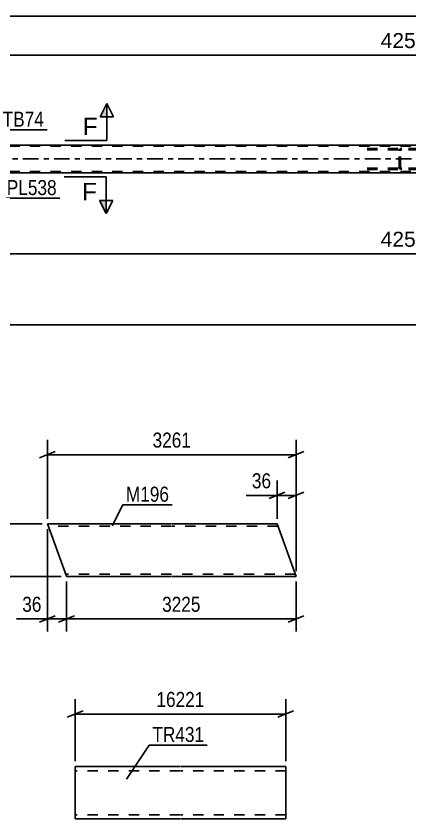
# Model space of a CAD drawing. Header units: millimetres. Extents: x 0 to 841, y 0 to 594.
# Drawn here: x 433.8 to 508.8, y 102.9 to 256 of the extents above; entities that cross this region are included whole.
import ezdxf

# ---------------------------------------------------------------- set-up
doc = ezdxf.new("R2010")
doc.units = ezdxf.units.MM
doc.linetypes.add('DXK_LINE_DOT2', pattern=[3.9198, 1.9599, -1.9599])
doc.linetypes.add('DXK_LINE_DOT3', pattern=[5.9187, 2.979, -0.9799, 0.9799, -0.9799])
doc.styles.add('Arial', font='ARIAL.TTF', dxfattribs={"height": 0.2})
doc.styles.add('Arial Narrow', font='ARIALN.TTF', dxfattribs={"height": 0.2})

# ---------------------------------------------------------------- blocks, each defined once
blk = doc.blocks.new('Part-317311778-4478 - 4224')
at = {"color": 2, "linetype": 'Continuous'}
for p, q in [((115.52, 231.39), (689.3, 231.39)), ((592.05, 226.11), (427.78, 226.11))]:
    blk.add_line(p, q, dxfattribs=at)
at = {"color": 7, "linetype": 'DXK_LINE_DOT2'}
for p, q in [((689.3, 231.15), (115.52, 231.15)), ((689.3, 226.35), (115.52, 226.35))]:
    blk.add_line(p, q, dxfattribs=at)
at = {"color": 7, "linetype": 'DXK_LINE_DOT3'}
blk.add_line((115.52, 228.75), (689.3, 228.75), dxfattribs=at)
blk = doc.blocks.new('Part-317311778-4337 - 4224')
at = {"color": 7, "linetype": 'DXK_LINE_DOT2'}
for p, q in [((510.52, 230.75), (499.67, 230.75)), ((510.52, 230.51), (499.67, 230.51)), ((506.81, 230.45), (506.78, 230.27)), ((506.78, 227.23), (506.78, 230.27)), ((507.03, 230.27), (507.05, 230.36)), ((507.03, 227.23), (507.03, 230.27)), ((507.05, 230.36), (507.11, 230.44)), ((507.29, 230.75), (507.09, 230.71)), ((507.11, 230.44), (507.19, 230.49)), ((507.19, 230.49), (507.29, 230.51)), ((510.72, 230.71), (510.52, 230.75)), ((510.52, 230.51), (510.62, 230.49)), ((510.62, 230.49), (510.7, 230.44)), ((510.7, 230.44), (510.76, 230.36)), ((510.76, 230.36), (510.78, 230.27)), ((510.78, 227.23), (510.78, 230.27)), ((511.03, 230.27), (510.99, 230.45)), ((511.03, 227.23), (511.03, 230.27)), ((510.52, 226.99), (499.67, 226.99)), ((510.52, 226.75), (499.67, 226.75)), ((506.78, 227.23), (506.81, 227.04)), ((507.05, 227.14), (507.03, 227.23)), ((507.11, 227.06), (507.05, 227.14)), ((507.09, 226.78), (507.29, 226.75)), ((507.19, 227.01), (507.11, 227.06)), ((507.29, 226.99), (507.19, 227.01)), ((510.62, 227.01), (510.52, 226.99)), ((510.52, 226.75), (510.72, 226.78)), ((510.7, 227.06), (510.62, 227.01)), ((510.76, 227.14), (510.7, 227.06)), ((510.78, 227.23), (510.76, 227.14)), ((510.99, 227.04), (511.03, 227.23))]:
    blk.add_line(p, q, dxfattribs=at)
for centre, start, end in [((507.27, 230.25), 110.7583, 155.6801), ((510.54, 230.25), 24.3199, 69.2417), ((507.27, 227.25), 204.3199, 249.2417), ((510.54, 227.25), 290.7583, 335.6801)]:
    blk.add_arc(centre, 0.496, start, end, dxfattribs=at)
blk = doc.blocks.new('Part-317311778-6010 - 6004')
at = {"color": 2, "linetype": 'Continuous'}
for p, q in [((463.43, 159.17), (439.79, 159.17)), ((443.4, 149.23), (439.79, 159.17)), ((483.53, 159.17), (463.53, 159.17)), ((483.53, 159.17), (487.16, 149.17)), ((443.43, 149.17), (443.4, 149.23)), ((463.43, 149.17), (443.43, 149.17)), ((487.16, 149.17), (463.53, 149.17))]:
    blk.add_line(p, q, dxfattribs=at)
at = {"color": 7, "linetype": 'DXK_LINE_DOT2'}
for p, q in [((463.43, 158.77), (439.93, 158.77)), ((483.67, 158.77), (463.53, 158.77)), ((443.27, 149.6), (443.24, 149.68)), ((443.28, 149.57), (443.27, 149.6)), ((463.43, 149.57), (443.28, 149.57)), ((487.02, 149.57), (463.53, 149.57)), ((487.01, 149.6), (486.98, 149.68)), ((487.02, 149.57), (487.01, 149.6))]:
    blk.add_line(p, q, dxfattribs=at)
blk = doc.blocks.new('Part-317311778-6354 - 6348')
at = {"color": 2, "linetype": 'Continuous'}
for p, q in [((445.08, 104.54), (445.08, 112.94)), ((445.08, 112.94), (465.08, 112.94)), ((465.18, 112.94), (485.18, 112.94)), ((485.18, 102.94), (485.18, 112.94)), ((445.08, 104.54), (445.08, 102.94)), ((445.08, 102.94), (465.08, 102.94)), ((465.18, 102.94), (485.18, 102.94))]:
    blk.add_line(p, q, dxfattribs=at)
at = {"color": 7, "linetype": 'DXK_LINE_DOT2'}
for p, q in [((465.08, 112.14), (445.08, 112.14)), ((485.18, 112.14), (465.18, 112.14)), ((445.08, 103.06), (445.08, 104.54)), ((445.08, 103.74), (445.08, 103.8)), ((465.08, 103.74), (445.08, 103.74)), ((485.18, 103.74), (465.18, 103.74)), ((485.18, 103.74), (485.18, 103.8))]:
    blk.add_line(p, q, dxfattribs=at)
blk = doc.blocks.new('StraightDimension-317311778-4552 - 4224')
at = {"color": 7, "linetype": 'Continuous'}
blk.add_line((106.9, 255.98), (697.92, 255.98), dxfattribs=at)
blk = doc.blocks.new('StraightDimension-317311778-4613 - 4224')
at = {"color": 7, "linetype": 'Continuous'}
for p, q in [((422.58, 232.79), (422.58, 251.37)), ((592.85, 232.79), (592.85, 251.37)), ((424.08, 249.12), (421.08, 247.92)), ((422.58, 248.52), (592.85, 248.52)), ((591.35, 247.92), (594.35, 249.12))]:
    blk.add_line(p, q, dxfattribs=at)
at = {"color": 0}
blk.add_wipeout([(512.76, 249.27), (512.76, 253.47), (502.67, 253.47), (502.67, 249.27)], dxfattribs=at)
at = {"color": 3, "style": 'Arial'}
blk.add_text('4257', height=2.865, dxfattribs=at).set_placement((503.27, 249.87))
blk = doc.blocks.new('StraightDimension-317311778-4657 - 4224')
at = {"color": 7, "linetype": 'Continuous'}
for p, q in [((422.58, 224.71), (422.58, 200.46)), ((592.85, 224.71), (592.85, 198.23)), ((424.08, 211.25), (421.08, 210.05)), ((591.35, 210.05), (594.35, 211.25)), ((422.58, 210.65), (592.85, 210.65))]:
    blk.add_line(p, q, dxfattribs=at)
at = {"color": 0}
blk.add_wipeout([(512.76, 211.4), (512.76, 215.6), (502.67, 215.6), (502.67, 211.4)], dxfattribs=at)
at = {"color": 0, "linetype": 'Continuous'}
blk.add_wipeout([(592.25, 209.95), (588.05, 209.95), (588.05, 197.63), (592.25, 197.63)], dxfattribs=at)
at = {"color": 3, "style": 'Arial'}
blk.add_text('4257', height=2.865, dxfattribs=at).set_placement((503.27, 212))
at = {"color": 3, "linetype": 'Continuous', "style": 'Arial'}
blk.add_text('12618', height=2.865, rotation=90.0002, dxfattribs=at).set_placement((591.65, 198.23))
blk = doc.blocks.new('StraightDimension-317311778-4681 - 4224')
at = {"color": 7, "linetype": 'Continuous'}
blk.add_line((106.26, 197.12), (698.56, 197.12), dxfattribs=at)
blk = doc.blocks.new('StraightDimension-317311778-6024 - 6004')
at = {"color": 7, "linetype": 'Continuous'}
for p, q in [((438.79, 159.17), (429.02, 159.17)), ((431.27, 160.67), (432.47, 157.67)), ((431.87, 149.17), (431.87, 159.17)), ((432.47, 147.67), (431.27, 150.67)), ((442.43, 149.17), (429.02, 149.17))]:
    blk.add_line(p, q, dxfattribs=at)
at = {"color": 0}
blk.add_wipeout([(431.12, 157.51), (426.92, 157.51), (426.92, 150.82), (431.12, 150.82)], dxfattribs=at)
at = {"color": 3, "style": 'Arial Narrow'}
blk.add_text('100', height=2.863, rotation=90.0002, dxfattribs=at).set_placement((430.52, 151.42))
blk = doc.blocks.new('StraightDimension-317311778-6042 - 6004')
at = {"color": 7, "linetype": 'Continuous'}
for p, q in [((483.53, 160.17), (483.53, 167.46)), ((487.16, 150.17), (487.16, 167.46)), ((482.03, 164.01), (485.03, 165.21)), ((483.53, 164.61), (487.16, 164.61)), ((488.66, 165.21), (485.66, 164.01))]:
    blk.add_line(p, q, dxfattribs=at)
at = {"color": 0}
blk.add_wipeout([(483, 165.36), (483, 169.56), (478.14, 169.56), (478.14, 165.36)], dxfattribs=at)
at = {"color": 7, "linetype": 'Continuous'}
blk.add_line((483.53, 164.61), (477.62, 164.61), dxfattribs=at)
blk.add_line((483.53, 164.61), (477.62, 164.61), dxfattribs=at)
at = {"color": 3, "style": 'Arial Narrow'}
blk.add_text('36', height=2.863, dxfattribs=at).set_placement((478.74, 165.96))
blk = doc.blocks.new('StraightDimension-317311778-6077 - 6004')
at = {"color": 7, "linetype": 'Continuous'}
for p, q in [((439.79, 158.17), (439.79, 138.67)), ((443.43, 148.17), (443.43, 138.67)), ((438.29, 140.47), (441.29, 141.67)), ((439.79, 141.07), (443.43, 141.07)), ((444.93, 141.67), (441.93, 140.47))]:
    blk.add_line(p, q, dxfattribs=at)
at = {"color": 0}
blk.add_wipeout([(439.26, 141.82), (439.26, 146.02), (434.4, 146.02), (434.4, 141.82)], dxfattribs=at)
at = {"color": 7, "linetype": 'Continuous'}
blk.add_line((439.79, 141.07), (433.88, 141.07), dxfattribs=at)
blk.add_line((439.79, 141.07), (433.88, 141.07), dxfattribs=at)
at = {"color": 3, "style": 'Arial Narrow'}
blk.add_text('36', height=2.863, dxfattribs=at).set_placement((435, 142.42))
blk = doc.blocks.new('StraightDimension-317311778-6013 - 6004')
at = {"color": 7, "linetype": 'Continuous'}
for p, q in [((439.79, 160.17), (439.79, 175.22)), ((487.16, 150.17), (487.16, 175.22)), ((441.29, 172.97), (438.29, 171.77)), ((485.66, 171.77), (488.66, 172.97)), ((439.79, 172.37), (487.16, 172.37))]:
    blk.add_line(p, q, dxfattribs=at)
at = {"color": 0}
blk.add_wipeout([(467.73, 173.12), (467.73, 177.32), (459.22, 177.32), (459.22, 173.12)], dxfattribs=at)
at = {"color": 3, "style": 'Arial Narrow'}
blk.add_text('3261', height=2.863, dxfattribs=at).set_placement((459.82, 173.72))
blk = doc.blocks.new('StraightDimension-317311778-6060 - 6004')
at = {"color": 7, "linetype": 'Continuous'}
for p, q in [((443.43, 148.17), (443.43, 138.67)), ((487.16, 148.17), (487.16, 138.67)), ((444.93, 141.67), (441.93, 140.47)), ((443.43, 141.07), (487.16, 141.07)), ((485.66, 140.47), (488.66, 141.67))]:
    blk.add_line(p, q, dxfattribs=at)
at = {"color": 0}
blk.add_wipeout([(469.55, 141.82), (469.55, 146.02), (461.04, 146.02), (461.04, 141.82)], dxfattribs=at)
at = {"color": 3, "style": 'Arial Narrow'}
blk.add_text('3225', height=2.863, dxfattribs=at).set_placement((461.64, 142.42))
blk = doc.blocks.new('StraightDimension-317311778-6361 - 6348')
at = {"color": 7, "linetype": 'Continuous'}
for p, q in [((445.08, 113.94), (445.08, 125.79)), ((485.18, 113.94), (485.18, 125.79)), ((446.58, 123.54), (443.58, 122.34)), ((445.08, 122.94), (485.18, 122.94)), ((483.68, 122.34), (486.68, 123.54))]:
    blk.add_line(p, q, dxfattribs=at)
at = {"color": 0}
blk.add_wipeout([(470.3, 123.69), (470.3, 127.89), (459.96, 127.89), (459.96, 123.69)], dxfattribs=at)
at = {"color": 3, "style": 'Arial Narrow'}
blk.add_text('16221', height=2.863, dxfattribs=at).set_placement((460.56, 124.29))
blk = doc.blocks.new('Mark-317311778-4315 - 4224')
at = {"color": 0}
blk.add_wipeout([(439.13, 234.89), (439.13, 237.89), (431.27, 237.89), (431.27, 234.89)], dxfattribs=at)
blk.add_wipeout([(439.13, 234.89), (439.13, 237.89), (431.27, 237.89), (431.27, 234.89)], dxfattribs=at)
at = {"color": 30, "linetype": 'Continuous'}
for p, q in [((425.5, 232.35), (430.67, 234.29)), ((430.67, 234.29), (439.73, 234.29))]:
    blk.add_line(p, q, dxfattribs=at)
at = {"color": 3, "style": 'Arial Narrow'}
blk.add_text('TB74', height=2.863, dxfattribs=at).set_placement((431.27, 234.89))
blk = doc.blocks.new('SectionMark-317311778-4752 - 4224')
at = {"color": 6, "linetype": 'Continuous'}
for p, q in [((402.81, 225.34), (410.81, 225.34)), ((402.81, 225.34), (402.81, 218.34)), ((450.99, 225.34), (442.99, 225.34)), ((450.99, 225.34), (450.99, 218.34)), ((402.81, 218.34), (401.56, 220.84)), ((452.24, 220.84), (450.99, 218.34))]:
    blk.add_line(p, q, dxfattribs=at)
at = {"color": 0, "linetype": 'Continuous'}
for points in [[(407.41, 220.84), (407.41, 224.34), (404.56, 224.34), (404.56, 220.84)], [(449.24, 220.84), (449.24, 224.34), (446.39, 224.34), (446.39, 220.84)]]:
    blk.add_wipeout(points, dxfattribs=at)
at = {"linetype": 'Continuous'}
for points in [[(402.81, 220.84), (404.06, 220.84), (402.81, 218.34)], [(449.74, 220.84), (450.99, 220.84), (450.99, 218.34)]]:
    blk.add_hatch(color=6, dxfattribs=at).paths.add_polyline_path(points)
at = {"color": 6, "linetype": 'Continuous'}
for p, q in [((404.06, 220.84), (401.56, 220.84)), ((402.81, 218.34), (404.06, 220.84)), ((449.74, 220.84), (452.24, 220.84)), ((450.99, 218.34), (449.74, 220.84))]:
    blk.add_line(p, q, dxfattribs=at)
at = {"color": 3, "linetype": 'Continuous', "style": 'Arial'}
for p in [(404.56, 220.84), (446.39, 220.84)]:
    blk.add_text('F', height=3.34, dxfattribs=at).set_placement(p)
blk = doc.blocks.new('Mark-317311778-4459 - 4224')
at = {"color": 0}
blk.add_wipeout([(441.56, 221.85), (441.56, 224.85), (432.06, 224.85), (432.06, 221.85)], dxfattribs=at)
blk.add_wipeout([(441.56, 221.85), (441.56, 224.85), (432.06, 224.85), (432.06, 221.85)], dxfattribs=at)
at = {"color": 30, "linetype": 'Continuous'}
for p, q in [((427.23, 225.93), (431.46, 221.25)), ((431.46, 221.25), (442.16, 221.25))]:
    blk.add_line(p, q, dxfattribs=at)
at = {"color": 3, "style": 'Arial Narrow'}
blk.add_text('PL538', height=2.863, dxfattribs=at).set_placement((432.06, 221.85))
blk = doc.blocks.new('SectionMark-317311778-4754 - 4224')
at = {"color": 6, "linetype": 'Continuous'}
for p, q in [((400.96, 236.78), (402.21, 239.28)), ((402.21, 232.28), (402.21, 239.28)), ((451.12, 232.28), (451.12, 239.28)), ((451.12, 239.28), (452.37, 236.78)), ((402.21, 232.28), (410.21, 232.28)), ((451.12, 232.28), (443.12, 232.28))]:
    blk.add_line(p, q, dxfattribs=at)
at = {"color": 0, "linetype": 'Continuous'}
for points in [[(406.81, 233.28), (406.81, 236.78), (403.96, 236.78), (403.96, 233.28)], [(449.37, 233.28), (449.37, 236.78), (446.52, 236.78), (446.52, 233.28)]]:
    blk.add_wipeout(points, dxfattribs=at)
at = {"linetype": 'Continuous'}
for points in [[(403.46, 236.78), (402.21, 236.78), (402.21, 239.28)], [(451.12, 236.78), (449.87, 236.78), (451.12, 239.28)]]:
    blk.add_hatch(color=6, dxfattribs=at).paths.add_polyline_path(points)
at = {"color": 6, "linetype": 'Continuous'}
for p, q in [((402.21, 239.28), (403.46, 236.78)), ((451.12, 239.28), (449.87, 236.78)), ((403.46, 236.78), (400.96, 236.78)), ((449.87, 236.78), (452.37, 236.78))]:
    blk.add_line(p, q, dxfattribs=at)
at = {"color": 3, "linetype": 'Continuous', "style": 'Arial'}
for p in [(403.96, 233.28), (446.52, 233.28)]:
    blk.add_text('F', height=3.34, dxfattribs=at).set_placement(p)
blk = doc.blocks.new('Mark-317311778-6006 - 6004')
at = {"color": 0}
blk.add_wipeout([(462.96, 163.41), (462.96, 166.41), (454.74, 166.41), (454.74, 163.41)], dxfattribs=at)
blk.add_wipeout([(462.96, 163.41), (462.96, 166.41), (454.74, 166.41), (454.74, 163.41)], dxfattribs=at)
at = {"color": 30, "linetype": 'Continuous'}
for p, q in [((452.13, 158.79), (454.14, 162.81)), ((454.14, 162.81), (463.56, 162.81))]:
    blk.add_line(p, q, dxfattribs=at)
at = {"color": 3, "style": 'Arial Narrow'}
blk.add_text('M196', height=2.863, dxfattribs=at).set_placement((454.74, 163.41))
blk = doc.blocks.new('Mark-317311778-6350 - 6348')
at = {"color": 0}
blk.add_wipeout([(469.65, 117.62), (469.65, 120.62), (459.79, 120.62), (459.79, 117.62)], dxfattribs=at)
blk.add_wipeout([(469.65, 117.62), (469.65, 120.62), (459.79, 120.62), (459.79, 117.62)], dxfattribs=at)
at = {"color": 30, "linetype": 'Continuous'}
for p, q in [((454.85, 110.54), (459.19, 117.02)), ((459.19, 117.02), (470.25, 117.02))]:
    blk.add_line(p, q, dxfattribs=at)
at = {"color": 3, "style": 'Arial Narrow'}
blk.add_text('TR431', height=2.863, dxfattribs=at).set_placement((459.79, 117.62))

msp = doc.modelspace()

# ---------------------------------------------------------------- block references
for name in ['StraightDimension-317311778-4552 - 4224', 'Part-317311778-4478 - 4224', 'Part-317311778-4337 - 4224', 'StraightDimension-317311778-4657 - 4224', 'Part-317311778-6010 - 6004', 'StraightDimension-317311778-6361 - 6348', 'Part-317311778-6354 - 6348']:
    msp.add_blockref(name, (0, 0))

# ---------------------------------------------------------------- next in the draw order: block references
for name in ['StraightDimension-317311778-4613 - 4224', 'StraightDimension-317311778-4681 - 4224', 'StraightDimension-317311778-6042 - 6004', 'StraightDimension-317311778-6024 - 6004', 'Mark-317311778-6350 - 6348']:
    msp.add_blockref(name, (0, 0))

# ---------------------------------------------------------------- next in the draw order: block references
for name in ['Mark-317311778-4315 - 4224', 'SectionMark-317311778-4752 - 4224', 'StraightDimension-317311778-6077 - 6004']:
    msp.add_blockref(name, (0, 0))

# ---------------------------------------------------------------- next in the draw order: block references
for name in ['SectionMark-317311778-4754 - 4224', 'Mark-317311778-4459 - 4224', 'StraightDimension-317311778-6013 - 6004', 'StraightDimension-317311778-6060 - 6004']:
    msp.add_blockref(name, (0, 0))

# ---------------------------------------------------------------- next in the draw order: block references
msp.add_blockref('Mark-317311778-6006 - 6004', (0, 0))

doc.saveas('drawing.dxf')
